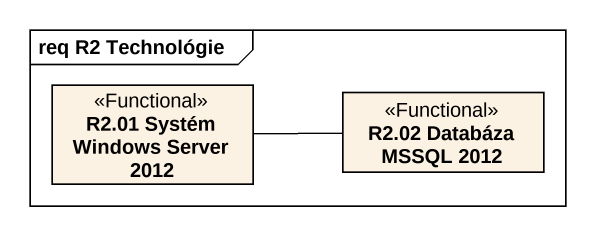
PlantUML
@startuml
mainframe req R2 Technológie
hide circle
hide empty members
class "R2.01 Systém Windows Server 2012" as R2_01_Systém_Windows_Server <<Functional>>
class "R2.02 Databáza MSSQL 2012" as R2_02_Databáza_MSSQL_2012 <<Functional>>
R2_02_Databáza_MSSQL_2012 -left- R2_01_Systém_Windows_Server
@enduml
